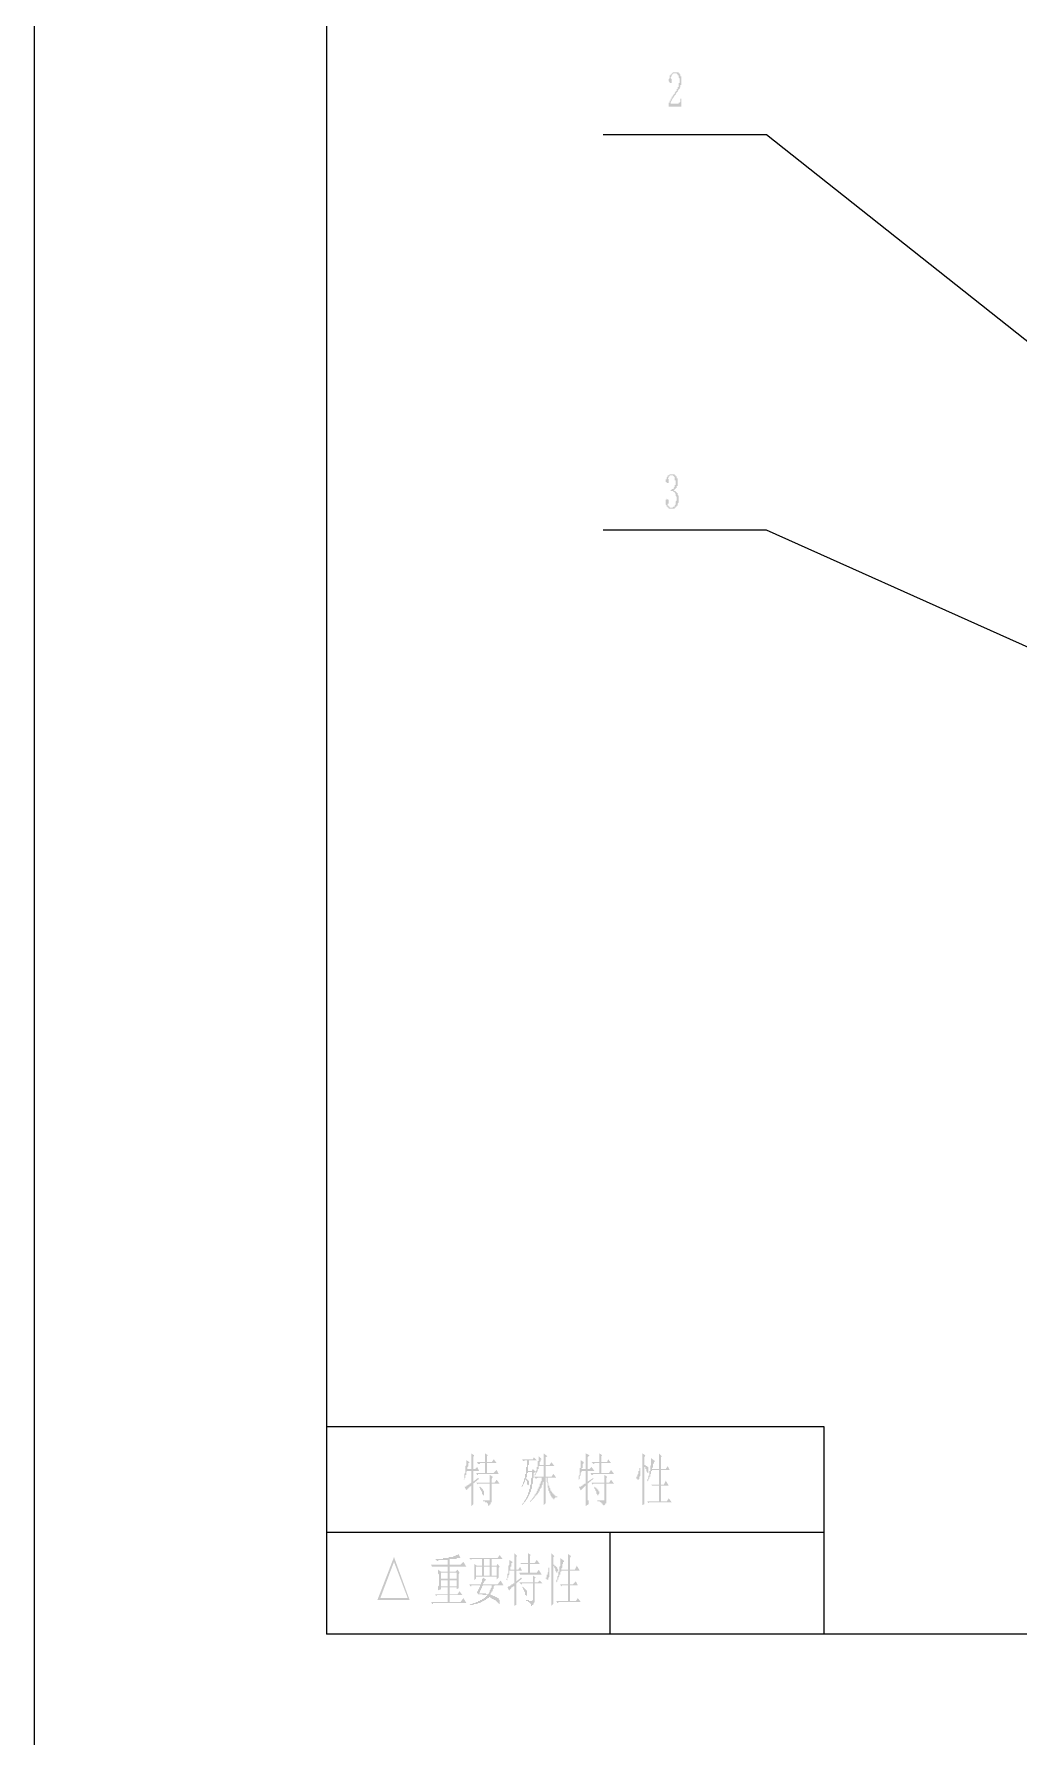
# Model space of a CAD drawing. Header units: millimetres. Extents: x 0 to 275, y 0 to 194.
# Drawn here: x 0 to 63.9, y -0.3 to 110.8 of the extents above; entities that cross this region are included whole.
import ezdxf

# ---------------------------------------------------------------- set-up
doc = ezdxf.new("R2010")
doc.units = ezdxf.units.MM

msp = doc.modelspace()

# ---------------------------------------------------------------- hatches: boundary and pattern name
h = msp.add_hatch(color=0)
h.dxf.hatch_style = 2
h.paths.add_polyline_path([(41.91, 107.801833), (41.91, 107.865333), (41.91, 107.928833), (41.8465, 107.992333), (41.8465, 108.055833), (41.8465, 108.119333), (41.783, 108.119333), (41.783, 108.182833), (41.7195, 108.246333), (41.656, 108.246333), (41.5925, 108.246333), (41.529, 108.246333), (41.4655, 108.182833), (41.402, 108.119333), (41.402, 108.055833), (41.3385, 107.992333), (41.3385, 107.928833), (41.402, 107.865333), (41.402, 107.801833), (41.402, 107.738333), (41.402, 107.674833), (41.402, 107.611333), (41.3385, 107.611333), (41.275, 107.611333), (41.275, 107.674833), (41.2115, 107.738333), (41.2115, 107.801833), (41.2115, 107.865333), (41.275, 107.928833), (41.275, 107.992333), (41.275, 108.055833), (41.275, 108.119333), (41.3385, 108.119333), (41.3385, 108.182833), (41.402, 108.182833), (41.402, 108.246333), (41.4655, 108.246333), (41.4655, 108.309833), (41.529, 108.309833), (41.5925, 108.309833), (41.656, 108.309833), (41.7195, 108.309833), (41.783, 108.309833), (41.8465, 108.309833), (41.8465, 108.246333), (41.91, 108.246333), (41.91, 108.182833), (41.9735, 108.182833), (41.9735, 108.119333), (41.9735, 108.055833), (42.037, 108.055833), (42.037, 107.992333), (42.037, 107.928833), (42.037, 107.865333), (42.037, 107.801833), (42.037, 107.738333), (42.037, 107.674833), (42.037, 107.611333), (42.037, 107.547833), (42.037, 107.484333), (41.9735, 107.484333), (41.9735, 107.420833), (41.9735, 107.357333), (41.91, 107.293833), (41.91, 107.230333), (41.8465, 107.230333), (41.8465, 107.166833), (41.783, 107.103333), (41.783, 107.039833), (41.7195, 107.039833), (41.7195, 106.976333), (41.656, 106.912833), (41.656, 106.849333), (41.5925, 106.849333), (41.5925, 106.785833), (41.529, 106.722333), (41.529, 106.658833), (41.4655, 106.658833), (41.4655, 106.595333), (41.402, 106.531833), (41.402, 106.468333), (41.3385, 106.404833), (41.3385, 106.341333), (41.3385, 106.277833), (41.275, 106.277833), (41.783, 106.277833), (41.8465, 106.277833), (41.8465, 106.341333), (41.91, 106.341333), (41.9735, 106.404833), (41.9735, 106.468333), (41.9735, 106.531833), (41.9735, 106.595333), (42.037, 106.595333), (42.037, 106.658833), (42.037, 106.087333), (41.2115, 106.087333), (41.2115, 106.277833), (41.2115, 106.341333), (41.275, 106.341333), (41.275, 106.404833), (41.275, 106.468333), (41.3385, 106.468333), (41.3385, 106.531833), (41.3385, 106.595333), (41.402, 106.595333), (41.402, 106.658833), (41.402, 106.722333), (41.4655, 106.722333), (41.4655, 106.785833), (41.529, 106.849333), (41.529, 106.912833), (41.5925, 106.912833), (41.5925, 106.976333), (41.656, 107.039833), (41.656, 107.103333), (41.7195, 107.103333), (41.7195, 107.166833), (41.7195, 107.230333), (41.783, 107.230333), (41.783, 107.293833), (41.783, 107.357333), (41.8465, 107.357333), (41.8465, 107.420833), (41.8465, 107.484333), (41.8465, 107.547833), (41.8465, 107.611333), (41.91, 107.611333), (41.91, 107.674833), (41.91, 107.738333)])
h = msp.add_hatch(color=0)
h.dxf.hatch_style = 2
h.paths.add_polyline_path([(41.8465, 80.623833), (41.8465, 80.560333), (41.8465, 80.496833), (41.8465, 80.433333), (41.8465, 80.369833), (41.783, 80.306333), (41.783, 80.242833), (41.783, 80.179333), (41.7195, 80.179333), (41.7195, 80.115833), (41.656, 80.115833), (41.656, 80.052333), (41.5925, 80.052333), (41.5925, 79.988833), (41.529, 79.988833), (41.4655, 79.988833), (41.402, 79.988833), (41.3385, 79.988833), (41.275, 79.988833), (41.2115, 79.988833), (41.2115, 80.052333), (41.148, 80.052333), (41.148, 80.115833), (41.0845, 80.115833), (41.0845, 80.179333), (41.021, 80.242833), (41.021, 80.306333), (41.021, 80.369833), (41.021, 80.433333), (41.021, 80.496833), (41.021, 80.560333), (41.0845, 80.560333), (41.0845, 80.623833), (41.148, 80.560333), (41.2115, 80.560333), (41.2115, 80.496833), (41.2115, 80.433333), (41.2115, 80.369833), (41.2115, 80.306333), (41.148, 80.306333), (41.148, 80.242833), (41.148, 80.179333), (41.2115, 80.179333), (41.2115, 80.115833), (41.275, 80.115833), (41.275, 80.052333), (41.3385, 80.052333), (41.402, 80.052333), (41.4655, 80.052333), (41.529, 80.115833), (41.5925, 80.115833), (41.5925, 80.179333), (41.656, 80.242833), (41.656, 80.306333), (41.656, 80.369833), (41.656, 80.433333), (41.7195, 80.496833), (41.7195, 80.560333), (41.7195, 80.623833), (41.7195, 80.687333), (41.7195, 80.750833), (41.656, 80.814333), (41.656, 80.877833), (41.656, 80.941333), (41.5925, 81.004833), (41.5925, 81.068333), (41.529, 81.068333), (41.4655, 81.131833), (41.402, 81.131833), (41.3385, 81.131833), (41.3385, 81.195333), (41.402, 81.195333), (41.402, 81.258833), (41.4655, 81.258833), (41.529, 81.258833), (41.529, 81.322333), (41.5925, 81.385833), (41.5925, 81.449333), (41.5925, 81.512833), (41.656, 81.512833), (41.656, 81.576333), (41.656, 81.639833), (41.656, 81.703333), (41.656, 81.766833), (41.656, 81.830333), (41.5925, 81.830333), (41.5925, 81.893833), (41.5925, 81.957333), (41.5925, 82.020833), (41.529, 82.084333), (41.4655, 82.147833), (41.402, 82.147833), (41.3385, 82.147833), (41.275, 82.147833), (41.275, 82.084333), (41.2115, 82.084333), (41.2115, 82.020833), (41.148, 81.957333), (41.2115, 81.893833), (41.2115, 81.830333), (41.2115, 81.766833), (41.2115, 81.703333), (41.2115, 81.639833), (41.148, 81.639833), (41.0845, 81.639833), (41.0845, 81.703333), (41.021, 81.703333), (41.021, 81.766833), (41.021, 81.830333), (41.021, 81.893833), (41.0845, 81.893833), (41.0845, 81.957333), (41.0845, 82.020833), (41.148, 82.084333), (41.148, 82.147833), (41.2115, 82.147833), (41.275, 82.211333), (41.3385, 82.211333), (41.402, 82.211333), (41.4655, 82.211333), (41.529, 82.211333), (41.5925, 82.211333), (41.5925, 82.147833), (41.656, 82.147833), (41.656, 82.084333), (41.7195, 82.084333), (41.7195, 82.020833), (41.7195, 81.957333), (41.783, 81.957333), (41.783, 81.893833), (41.783, 81.830333), (41.783, 81.766833), (41.783, 81.703333), (41.783, 81.639833), (41.783, 81.576333), (41.783, 81.512833), (41.783, 81.449333), (41.7195, 81.449333), (41.7195, 81.385833), (41.7195, 81.322333), (41.656, 81.322333), (41.656, 81.258833), (41.5925, 81.258833), (41.5925, 81.195333), (41.529, 81.195333), (41.5925, 81.131833), (41.656, 81.131833), (41.656, 81.068333), (41.7195, 81.068333), (41.7195, 81.004833), (41.783, 81.004833), (41.783, 80.941333), (41.783, 80.877833), (41.8465, 80.814333), (41.8465, 80.750833), (41.8465, 80.687333)])
h = msp.add_hatch(color=0)
h.paths.add_polyline_path([(28.7655, 18.076333), (28.829, 17.949333), (28.8925, 17.949333), (28.956, 17.949333), (28.956, 18.012833), (29.0195, 18.012833), (29.2735, 18.012833), (29.2735, 17.377833), (28.702, 17.377833), (28.7655, 17.250833), (28.829, 17.250833), (28.829, 17.314333), (28.8925, 17.314333), (28.956, 17.314333), (30.1625, 17.314333), (30.0355, 17.568333), (29.845, 17.377833), (29.4005, 17.377833), (29.4005, 18.012833), (30.0355, 18.012833), (29.845, 18.266833), (29.718, 18.076333), (29.4005, 18.076333), (29.4005, 18.457333), (29.464, 18.520833), (29.2735, 18.647833), (29.2735, 18.584333), (29.2735, 18.520833), (29.2735, 18.457333), (29.2735, 18.393833), (29.2735, 18.330333), (29.2735, 18.266833), (29.2735, 18.203333), (29.2735, 18.139833), (29.2735, 18.076333)])
h.paths.add_polyline_path([(29.1465, 15.599833), (29.1465, 15.536333), (29.21, 15.536333), (29.2735, 15.536333), (29.2735, 15.472833), (29.337, 15.472833), (29.4005, 15.472833), (29.4005, 15.409333), (29.464, 15.409333), (29.464, 15.345833), (29.464, 15.282333), (29.464, 15.218833), (29.5275, 15.282333), (29.591, 15.282333), (29.591, 15.345833), (29.6545, 15.345833), (29.6545, 15.409333), (29.6545, 15.472833), (29.718, 15.472833), (29.718, 15.536333), (29.718, 15.599833), (29.718, 15.663333), (29.718, 16.679333), (30.226, 16.679333), (30.0355, 16.933333), (29.9085, 16.742833), (29.718, 16.742833), (29.718, 16.996833), (29.7815, 17.123833), (29.591, 17.250833), (29.591, 17.187333), (29.591, 17.123833), (29.591, 17.060333), (29.591, 16.996833), (29.591, 16.933333), (29.591, 16.869833), (29.591, 16.806333), (29.591, 16.742833), (28.702, 16.742833), (28.829, 16.615833), (28.829, 16.679333), (28.8925, 16.679333), (28.956, 16.679333), (29.591, 16.679333), (29.591, 15.726833), (29.591, 15.663333), (29.591, 15.599833), (29.5275, 15.599833), (29.464, 15.599833), (29.4005, 15.599833), (29.337, 15.599833), (29.2735, 15.599833), (29.21, 15.599833)])
h.paths.add_polyline_path([(28.956, 16.488833), (28.8925, 16.425333), (28.956, 16.425333), (28.956, 16.361833), (28.956, 16.298333), (29.0195, 16.298333), (29.0195, 16.234833), (29.0195, 16.171333), (29.083, 16.171333), (29.083, 16.107833), (29.083, 16.044333), (29.083, 15.980833), (29.1465, 15.980833), (29.1465, 15.917333), (29.21, 15.917333), (29.21, 15.980833), (29.21, 16.044333), (29.21, 16.107833), (29.21, 16.171333), (29.21, 16.234833), (29.1465, 16.234833), (29.1465, 16.298333), (29.083, 16.361833), (29.0195, 16.425333)])
h.paths.add_polyline_path([(28.3845, 15.218833), (28.5115, 15.345833), (28.5115, 15.409333), (28.5115, 15.472833), (28.5115, 15.536333), (28.5115, 15.599833), (28.5115, 15.663333), (28.5115, 15.726833), (28.5115, 15.790333), (28.5115, 15.853833), (28.5115, 15.917333), (28.5115, 15.980833), (28.5115, 16.044333), (28.5115, 16.107833), (28.5115, 16.171333), (28.5115, 16.234833), (28.5115, 16.298333), (28.5115, 16.361833), (28.5115, 16.425333), (28.5115, 16.488833), (28.5115, 16.552333), (28.5115, 16.615833), (28.5115, 16.679333), (28.8925, 16.996833), (28.829, 17.060333), (28.5115, 16.806333), (28.5115, 17.504833), (28.8925, 17.504833), (28.7655, 17.758833), (28.6385, 17.631833), (28.5115, 17.631833), (28.5115, 18.393833), (28.575, 18.520833), (28.3845, 18.647833), (28.3845, 18.584333), (28.3845, 18.520833), (28.3845, 18.457333), (28.3845, 18.393833), (28.3845, 18.330333), (28.3845, 18.266833), (28.3845, 18.203333), (28.3845, 18.139833), (28.3845, 18.076333), (28.3845, 18.012833), (28.3845, 17.949333), (28.3845, 17.885833), (28.3845, 17.822333), (28.3845, 17.758833), (28.3845, 17.695333), (28.3845, 17.631833), (28.1305, 17.631833), (28.1305, 17.695333), (28.1305, 17.758833), (28.194, 17.822333), (28.194, 17.885833), (28.194, 17.949333), (28.194, 18.012833), (28.2575, 18.012833), (28.2575, 18.076333), (28.067, 18.203333), (28.067, 18.139833), (28.067, 18.076333), (28.067, 18.012833), (28.067, 17.949333), (28.067, 17.885833), (28.0035, 17.822333), (28.0035, 17.758833), (28.0035, 17.695333), (28.0035, 17.631833), (28.0035, 17.568333), (28.0035, 17.504833), (28.0035, 17.441333), (28.0035, 17.377833), (27.94, 17.314333), (27.94, 17.250833), (27.94, 17.187333), (27.94, 17.123833), (27.94, 17.060333), (27.94, 16.996833), (27.8765, 16.933333), (27.94, 16.933333), (27.94, 16.996833), (28.0035, 17.060333), (28.0035, 17.123833), (28.0035, 17.187333), (28.0035, 17.250833), (28.067, 17.250833), (28.067, 17.314333), (28.067, 17.377833), (28.067, 17.441333), (28.1305, 17.504833), (28.3845, 17.504833), (28.3845, 16.742833), (28.321, 16.679333), (28.2575, 16.679333), (28.2575, 16.615833), (28.194, 16.615833), (28.1305, 16.552333), (28.067, 16.552333), (28.067, 16.488833), (28.0035, 16.488833), (27.94, 16.488833), (28.067, 16.234833), (28.067, 16.298333), (28.1305, 16.298333), (28.1305, 16.361833), (28.194, 16.361833), (28.194, 16.425333), (28.2575, 16.425333), (28.2575, 16.488833), (28.321, 16.488833), (28.3845, 16.552333), (28.3845, 16.488833), (28.3845, 16.425333), (28.3845, 16.361833), (28.3845, 16.298333), (28.3845, 16.234833), (28.3845, 16.171333), (28.3845, 16.107833), (28.3845, 16.044333), (28.3845, 15.980833), (28.3845, 15.917333), (28.3845, 15.853833), (28.3845, 15.790333), (28.3845, 15.726833), (28.3845, 15.663333), (28.3845, 15.599833), (28.3845, 15.536333), (28.3845, 15.472833), (28.3845, 15.409333), (28.3845, 15.345833), (28.3845, 15.282333)])
h = msp.add_hatch(color=0)
h.paths.add_polyline_path([(33.0835, 17.885833), (32.8295, 17.885833), (32.8295, 17.949333), (32.8295, 18.012833), (32.8295, 18.076333), (32.893, 18.139833), (32.893, 18.203333), (32.893, 18.266833), (32.9565, 18.266833), (32.766, 18.457333), (32.766, 18.393833), (32.766, 18.330333), (32.766, 18.266833), (32.766, 18.203333), (32.766, 18.139833), (32.7025, 18.139833), (32.7025, 18.076333), (32.7025, 18.012833), (32.7025, 17.949333), (32.7025, 17.885833), (32.7025, 17.822333), (32.7025, 17.758833), (32.639, 17.758833), (32.639, 17.695333), (32.639, 17.631833), (32.639, 17.568333), (32.5755, 17.504833), (32.5755, 17.441333), (32.5755, 17.377833), (32.512, 17.314333), (32.512, 17.250833), (32.512, 17.187333), (32.5755, 17.250833), (32.5755, 17.314333), (32.639, 17.377833), (32.639, 17.441333), (32.7025, 17.504833), (32.7025, 17.568333), (32.7025, 17.631833), (32.766, 17.631833), (32.766, 17.695333), (32.766, 17.758833), (32.766, 17.822333), (33.0835, 17.822333), (33.0835, 17.123833), (32.4485, 17.123833), (32.5755, 16.996833), (32.7025, 17.060333), (32.9565, 17.060333), (32.9565, 16.996833), (32.9565, 16.933333), (32.9565, 16.869833), (32.893, 16.806333), (32.893, 16.742833), (32.893, 16.679333), (32.8295, 16.679333), (32.8295, 16.615833), (32.8295, 16.552333), (32.8295, 16.488833), (32.766, 16.488833), (32.766, 16.425333), (32.766, 16.361833), (32.7025, 16.361833), (32.7025, 16.298333), (32.7025, 16.234833), (32.639, 16.171333), (32.639, 16.107833), (32.5755, 16.044333), (32.5755, 15.980833), (32.512, 15.980833), (32.512, 15.917333), (32.4485, 15.853833), (32.4485, 15.790333), (32.385, 15.790333), (32.385, 15.726833), (32.3215, 15.726833), (32.3215, 15.663333), (32.258, 15.599833), (32.1945, 15.536333), (32.1945, 15.472833), (32.258, 15.536333), (32.3215, 15.599833), (32.385, 15.663333), (32.4485, 15.726833), (32.512, 15.790333), (32.512, 15.853833), (32.5755, 15.853833), (32.5755, 15.917333), (32.639, 15.917333), (32.639, 15.980833), (32.7025, 15.980833), (32.7025, 16.044333), (32.766, 16.107833), (32.766, 16.171333), (32.8295, 16.171333), (32.8295, 16.234833), (32.8295, 16.298333), (32.893, 16.361833), (32.893, 16.425333), (32.9565, 16.425333), (32.9565, 16.488833), (32.9565, 16.552333), (33.02, 16.615833), (33.02, 16.679333), (33.02, 16.742833), (33.0835, 16.806333), (33.0835, 16.869833), (33.0835, 16.806333), (33.0835, 16.742833), (33.0835, 16.679333), (33.0835, 16.615833), (33.0835, 16.552333), (33.0835, 16.488833), (33.0835, 16.425333), (33.0835, 16.361833), (33.0835, 16.298333), (33.0835, 16.234833), (33.0835, 16.171333), (33.0835, 16.107833), (33.0835, 16.044333), (33.0835, 15.980833), (33.0835, 15.917333), (33.0835, 15.853833), (33.0835, 15.790333), (33.0835, 15.726833), (33.0835, 15.663333), (33.0835, 15.599833), (33.0835, 15.536333), (33.0835, 15.472833), (33.0835, 15.409333), (33.0835, 15.345833), (33.0835, 15.282333), (33.2105, 15.409333), (33.2105, 15.472833), (33.2105, 15.536333), (33.2105, 15.599833), (33.2105, 15.663333), (33.2105, 15.726833), (33.2105, 15.790333), (33.2105, 15.853833), (33.2105, 15.917333), (33.2105, 15.980833), (33.2105, 16.044333), (33.2105, 16.107833), (33.2105, 16.171333), (33.2105, 16.234833), (33.2105, 16.298333), (33.2105, 16.361833), (33.2105, 16.425333), (33.2105, 16.488833), (33.2105, 16.552333), (33.2105, 16.615833), (33.2105, 16.679333), (33.2105, 16.742833), (33.2105, 16.806333), (33.2105, 16.869833), (33.2105, 16.933333), (33.2105, 16.996833), (33.2105, 17.060333), (33.274, 17.060333), (33.274, 16.996833), (33.274, 16.933333), (33.274, 16.869833), (33.274, 16.806333), (33.3375, 16.742833), (33.3375, 16.679333), (33.3375, 16.615833), (33.3375, 16.552333), (33.3375, 16.488833), (33.3375, 16.425333), (33.401, 16.425333), (33.401, 16.361833), (33.401, 16.298333), (33.401, 16.234833), (33.4645, 16.171333), (33.4645, 16.107833), (33.4645, 16.044333), (33.528, 16.044333), (33.528, 15.980833), (33.528, 15.917333), (33.5915, 15.853833), (33.5915, 15.790333), (33.655, 15.790333), (33.655, 15.726833), (33.7185, 15.726833), (33.7185, 15.663333), (33.782, 15.663333), (33.782, 15.726833), (33.8455, 15.790333), (33.909, 15.790333), (33.9725, 15.790333), (33.9725, 15.853833), (33.909, 15.853833), (33.8455, 15.853833), (33.8455, 15.917333), (33.782, 15.917333), (33.782, 15.980833), (33.7185, 15.980833), (33.7185, 16.044333), (33.655, 16.044333), (33.655, 16.107833), (33.5915, 16.171333), (33.5915, 16.234833), (33.528, 16.234833), (33.528, 16.298333), (33.528, 16.361833), (33.4645, 16.425333), (33.4645, 16.488833), (33.4645, 16.552333), (33.401, 16.552333), (33.401, 16.615833), (33.401, 16.679333), (33.401, 16.742833), (33.3375, 16.806333), (33.3375, 16.869833), (33.3375, 16.933333), (33.3375, 16.996833), (33.3375, 17.060333), (33.909, 17.060333), (33.7185, 17.314333), (33.5915, 17.123833), (33.2105, 17.123833), (33.2105, 17.822333), (33.782, 17.822333), (33.5915, 18.076333), (33.4645, 17.885833), (33.2105, 17.885833), (33.2105, 18.393833), (33.3375, 18.457333), (33.0835, 18.647833), (33.0835, 18.584333), (33.0835, 18.520833), (33.0835, 18.457333), (33.0835, 18.393833), (33.0835, 18.330333), (33.0835, 18.266833), (33.0835, 18.203333), (33.0835, 18.139833), (33.0835, 18.076333), (33.0835, 18.012833), (33.0835, 17.949333)])
h.paths.add_polyline_path([(32.131, 18.203333), (32.639, 18.203333), (32.4485, 18.393833), (32.385, 18.266833), (31.6865, 18.266833), (31.75, 18.139833), (31.9405, 18.203333), (32.004, 18.203333), (32.004, 18.139833), (32.004, 18.076333), (32.004, 18.012833), (32.004, 17.949333), (32.004, 17.885833), (32.004, 17.822333), (32.004, 17.758833), (31.9405, 17.758833), (31.9405, 17.695333), (31.9405, 17.631833), (31.9405, 17.568333), (31.9405, 17.504833), (31.9405, 17.441333), (31.9405, 17.377833), (31.9405, 17.314333), (31.877, 17.314333), (31.877, 17.250833), (31.877, 17.187333), (31.877, 17.123833), (31.877, 17.060333), (31.8135, 16.996833), (31.8135, 16.933333), (31.8135, 16.869833), (31.8135, 16.806333), (31.75, 16.806333), (31.75, 16.742833), (31.75, 16.679333), (31.75, 16.615833), (31.6865, 16.615833), (31.6865, 16.552333), (31.623, 16.488833), (31.6865, 16.488833), (31.75, 16.552333), (31.75, 16.615833), (31.8135, 16.679333), (31.8135, 16.742833), (31.877, 16.806333), (31.877, 16.869833), (31.877, 16.933333), (31.9405, 16.933333), (31.9405, 16.996833), (31.9405, 16.933333), (31.9405, 16.869833), (32.004, 16.869833), (32.004, 16.806333), (32.004, 16.742833), (32.004, 16.679333), (32.004, 16.615833), (32.0675, 16.615833), (32.0675, 16.552333), (32.131, 16.615833), (32.131, 16.679333), (32.131, 16.742833), (32.131, 16.806333), (32.131, 16.869833), (32.0675, 16.869833), (32.0675, 16.933333), (32.004, 16.933333), (32.004, 16.996833), (31.9405, 16.996833), (31.9405, 17.060333), (32.004, 17.123833), (32.004, 17.187333), (32.004, 17.250833), (32.004, 17.314333), (32.004, 17.377833), (32.0675, 17.377833), (32.0675, 17.441333), (32.3215, 17.441333), (32.3215, 17.377833), (32.3215, 17.314333), (32.3215, 17.250833), (32.3215, 17.187333), (32.3215, 17.123833), (32.3215, 17.060333), (32.258, 16.996833), (32.258, 16.933333), (32.258, 16.869833), (32.258, 16.806333), (32.258, 16.742833), (32.258, 16.679333), (32.258, 16.615833), (32.1945, 16.615833), (32.1945, 16.552333), (32.1945, 16.488833), (32.1945, 16.425333), (32.1945, 16.361833), (32.131, 16.298333), (32.131, 16.234833), (32.131, 16.171333), (32.131, 16.107833), (32.0675, 16.107833), (32.0675, 16.044333), (32.0675, 15.980833), (32.0675, 15.917333), (32.004, 15.917333), (32.004, 15.853833), (32.004, 15.790333), (31.9405, 15.790333), (31.9405, 15.726833), (31.9405, 15.663333), (31.877, 15.663333), (31.877, 15.599833), (31.8135, 15.536333), (31.8135, 15.472833), (31.75, 15.409333), (31.6865, 15.345833), (31.6865, 15.282333), (31.75, 15.345833), (31.8135, 15.409333), (31.8135, 15.472833), (31.877, 15.472833), (31.877, 15.536333), (31.9405, 15.536333), (31.9405, 15.599833), (32.004, 15.663333), (32.004, 15.726833), (32.0675, 15.726833), (32.0675, 15.790333), (32.0675, 15.853833), (32.131, 15.853833), (32.131, 15.917333), (32.131, 15.980833), (32.1945, 15.980833), (32.1945, 16.044333), (32.1945, 16.107833), (32.258, 16.171333), (32.258, 16.234833), (32.258, 16.298333), (32.3215, 16.361833), (32.3215, 16.425333), (32.3215, 16.488833), (32.3215, 16.552333), (32.3215, 16.615833), (32.385, 16.679333), (32.385, 16.742833), (32.385, 16.806333), (32.385, 16.869833), (32.385, 16.933333), (32.385, 16.996833), (32.4485, 17.060333), (32.4485, 17.123833), (32.4485, 17.187333), (32.4485, 17.250833), (32.4485, 17.314333), (32.4485, 17.377833), (32.5755, 17.441333), (32.385, 17.631833), (32.3215, 17.504833), (32.0675, 17.504833), (32.0675, 17.568333), (32.0675, 17.631833), (32.0675, 17.695333), (32.0675, 17.758833), (32.0675, 17.822333), (32.0675, 17.885833), (32.131, 17.885833), (32.131, 17.949333), (32.131, 18.012833), (32.131, 18.076333), (32.131, 18.139833)])
h = msp.add_hatch(color=0)
h.paths.add_polyline_path([(36.195, 18.076333), (36.322, 17.949333), (36.3855, 17.949333), (36.3855, 18.012833), (36.449, 18.012833), (36.5125, 18.012833), (36.703, 18.012833), (36.703, 17.377833), (36.1315, 17.377833), (36.195, 17.250833), (36.2585, 17.250833), (36.322, 17.314333), (36.3855, 17.314333), (37.6555, 17.314333), (37.465, 17.568333), (37.338, 17.377833), (36.83, 17.377833), (36.83, 18.012833), (37.465, 18.012833), (37.2745, 18.266833), (37.211, 18.076333), (36.83, 18.076333), (36.83, 18.457333), (36.8935, 18.520833), (36.703, 18.647833), (36.703, 18.584333), (36.703, 18.520833), (36.703, 18.457333), (36.703, 18.393833), (36.703, 18.330333), (36.703, 18.266833), (36.703, 18.203333), (36.703, 18.139833), (36.703, 18.076333)])
h.paths.add_polyline_path([(36.576, 15.599833), (36.576, 15.536333), (36.6395, 15.536333), (36.703, 15.536333), (36.7665, 15.472833), (36.83, 15.472833), (36.83, 15.409333), (36.8935, 15.409333), (36.8935, 15.345833), (36.957, 15.282333), (36.957, 15.218833), (36.957, 15.282333), (37.0205, 15.282333), (37.084, 15.345833), (37.084, 15.409333), (37.1475, 15.409333), (37.1475, 15.472833), (37.1475, 15.536333), (37.1475, 15.599833), (37.1475, 15.663333), (37.1475, 16.679333), (37.6555, 16.679333), (37.465, 16.933333), (37.338, 16.742833), (37.1475, 16.742833), (37.1475, 16.996833), (37.211, 17.123833), (37.0205, 17.250833), (37.0205, 17.187333), (37.0205, 17.123833), (37.0205, 17.060333), (37.0205, 16.996833), (37.0205, 16.933333), (37.0205, 16.869833), (37.0205, 16.806333), (37.0205, 16.742833), (36.195, 16.742833), (36.2585, 16.615833), (36.322, 16.679333), (36.3855, 16.679333), (36.449, 16.679333), (37.0205, 16.679333), (37.0205, 15.726833), (37.0205, 15.663333), (37.0205, 15.599833), (36.957, 15.599833), (36.8935, 15.599833), (36.83, 15.599833), (36.7665, 15.599833), (36.703, 15.599833), (36.6395, 15.599833)])
h.paths.add_polyline_path([(36.3855, 16.488833), (36.3855, 16.425333), (36.3855, 16.361833), (36.449, 16.298333), (36.449, 16.234833), (36.5125, 16.171333), (36.5125, 16.107833), (36.5125, 16.044333), (36.576, 15.980833), (36.576, 15.917333), (36.6395, 15.917333), (36.6395, 15.980833), (36.703, 16.044333), (36.703, 16.107833), (36.703, 16.171333), (36.6395, 16.171333), (36.6395, 16.234833), (36.6395, 16.298333), (36.576, 16.298333), (36.576, 16.361833), (36.5125, 16.361833), (36.5125, 16.425333), (36.449, 16.425333)])
h.paths.add_polyline_path([(35.814, 15.218833), (36.0045, 15.345833), (36.0045, 15.409333), (36.0045, 15.472833), (36.0045, 15.536333), (36.0045, 15.599833), (35.941, 15.599833), (35.941, 15.663333), (35.941, 15.726833), (35.941, 15.790333), (35.941, 15.853833), (35.941, 15.917333), (35.941, 15.980833), (35.941, 16.044333), (35.941, 16.107833), (35.941, 16.171333), (35.941, 16.234833), (35.941, 16.298333), (35.941, 16.361833), (35.941, 16.425333), (35.941, 16.488833), (35.941, 16.552333), (35.941, 16.615833), (35.941, 16.679333), (36.322, 16.996833), (36.322, 17.060333), (35.941, 16.806333), (35.941, 17.504833), (36.3855, 17.504833), (36.195, 17.758833), (36.068, 17.631833), (35.941, 17.631833), (35.941, 18.393833), (36.068, 18.520833), (35.814, 18.647833), (35.814, 18.584333), (35.814, 18.520833), (35.814, 18.457333), (35.814, 18.393833), (35.814, 18.330333), (35.814, 18.266833), (35.814, 18.203333), (35.814, 18.139833), (35.814, 18.076333), (35.814, 18.012833), (35.814, 17.949333), (35.814, 17.885833), (35.814, 17.822333), (35.814, 17.758833), (35.814, 17.695333), (35.814, 17.631833), (35.56, 17.631833), (35.56, 17.695333), (35.6235, 17.695333), (35.6235, 17.758833), (35.6235, 17.822333), (35.6235, 17.885833), (35.6235, 17.949333), (35.687, 18.012833), (35.687, 18.076333), (35.4965, 18.203333), (35.4965, 18.139833), (35.4965, 18.076333), (35.4965, 18.012833), (35.4965, 17.949333), (35.4965, 17.885833), (35.4965, 17.822333), (35.4965, 17.758833), (35.4965, 17.695333), (35.433, 17.695333), (35.433, 17.631833), (35.433, 17.568333), (35.433, 17.504833), (35.433, 17.441333), (35.433, 17.377833), (35.433, 17.314333), (35.433, 17.250833), (35.3695, 17.187333), (35.3695, 17.123833), (35.3695, 17.060333), (35.3695, 16.996833), (35.3695, 16.933333), (35.433, 16.996833), (35.433, 17.060333), (35.433, 17.123833), (35.433, 17.187333), (35.4965, 17.187333), (35.4965, 17.250833), (35.4965, 17.314333), (35.4965, 17.377833), (35.56, 17.441333), (35.56, 17.504833), (35.814, 17.504833), (35.814, 16.742833), (35.814, 16.679333), (35.7505, 16.679333), (35.687, 16.615833), (35.6235, 16.615833), (35.6235, 16.552333), (35.56, 16.552333), (35.4965, 16.488833), (35.433, 16.488833), (35.3695, 16.488833), (35.4965, 16.234833), (35.56, 16.298333), (35.6235, 16.361833), (35.687, 16.425333), (35.7505, 16.488833), (35.814, 16.552333), (35.814, 16.488833), (35.814, 16.425333), (35.814, 16.361833), (35.814, 16.298333), (35.814, 16.234833), (35.814, 16.171333), (35.814, 16.107833), (35.814, 16.044333), (35.814, 15.980833), (35.814, 15.917333), (35.814, 15.853833), (35.814, 15.790333), (35.814, 15.726833), (35.814, 15.663333), (35.814, 15.599833), (35.814, 15.536333), (35.814, 15.472833), (35.814, 15.409333), (35.814, 15.345833), (35.814, 15.282333)])
h = msp.add_hatch(color=0)
h.paths.add_polyline_path([(40.5765, 17.631833), (40.132, 17.631833), (40.132, 17.695333), (40.1955, 17.758833), (40.1955, 17.822333), (40.1955, 17.885833), (40.1955, 17.949333), (40.259, 18.012833), (40.259, 18.076333), (40.3225, 18.139833), (40.0685, 18.330333), (40.0685, 18.266833), (40.0685, 18.203333), (40.0685, 18.139833), (40.0685, 18.076333), (40.0685, 18.012833), (40.0685, 17.949333), (40.0685, 17.885833), (40.005, 17.822333), (40.005, 17.758833), (40.005, 17.695333), (40.005, 17.631833), (40.005, 17.568333), (40.005, 17.504833), (39.9415, 17.504833), (39.9415, 17.441333), (39.9415, 17.377833), (39.9415, 17.314333), (39.9415, 17.250833), (39.9415, 17.187333), (39.878, 17.187333), (39.878, 17.123833), (39.878, 17.060333), (39.878, 16.996833), (39.8145, 16.933333), (39.8145, 16.869833), (39.8145, 16.806333), (39.878, 16.869833), (39.878, 16.933333), (39.9415, 16.996833), (39.9415, 17.060333), (39.9415, 17.123833), (40.005, 17.123833), (40.005, 17.187333), (40.005, 17.250833), (40.005, 17.314333), (40.0685, 17.314333), (40.0685, 17.377833), (40.0685, 17.441333), (40.0685, 17.504833), (40.132, 17.504833), (40.132, 17.568333), (40.5765, 17.568333), (40.5765, 16.615833), (40.0685, 16.615833), (40.132, 16.552333), (40.1955, 16.552333), (40.259, 16.552333), (40.3225, 16.552333), (40.5765, 16.552333), (40.5765, 15.536333), (39.8145, 15.536333), (39.878, 15.409333), (39.9415, 15.472833), (40.005, 15.472833), (40.0685, 15.472833), (41.402, 15.472833), (41.2115, 15.726833), (41.0845, 15.536333), (40.7035, 15.536333), (40.7035, 16.552333), (41.2115, 16.552333), (41.021, 16.869833), (40.894, 16.615833), (40.7035, 16.615833), (40.7035, 17.568333), (41.275, 17.568333), (41.148, 17.822333), (41.021, 17.631833), (40.7035, 17.631833), (40.7035, 18.393833), (40.767, 18.457333), (40.5765, 18.647833), (40.5765, 18.584333), (40.5765, 18.520833), (40.5765, 18.457333), (40.5765, 18.393833), (40.5765, 18.330333), (40.5765, 18.266833), (40.5765, 18.203333), (40.5765, 18.139833), (40.5765, 18.076333), (40.5765, 18.012833), (40.5765, 17.949333), (40.5765, 17.885833), (40.5765, 17.822333), (40.5765, 17.758833), (40.5765, 17.695333)])
h.paths.add_polyline_path([(39.37, 17.695333), (39.3065, 17.695333), (39.3065, 17.631833), (39.3065, 17.568333), (39.3065, 17.504833), (39.243, 17.504833), (39.243, 17.441333), (39.243, 17.377833), (39.243, 17.314333), (39.1795, 17.250833), (39.1795, 17.187333), (39.1795, 17.123833), (39.116, 17.123833), (39.116, 17.060333), (39.116, 16.996833), (39.1795, 16.996833), (39.1795, 16.933333), (39.243, 16.933333), (39.3065, 16.996833), (39.3065, 17.060333), (39.3065, 17.123833), (39.37, 17.187333), (39.37, 17.250833), (39.37, 17.314333), (39.37, 17.377833), (39.37, 17.441333), (39.37, 17.504833), (39.37, 17.568333), (39.37, 17.631833)])
h.paths.add_polyline_path([(39.624, 17.885833), (39.624, 18.393833), (39.6875, 18.520833), (39.497, 18.647833), (39.497, 18.584333), (39.497, 18.520833), (39.497, 18.457333), (39.497, 18.393833), (39.497, 18.330333), (39.497, 18.266833), (39.497, 18.203333), (39.497, 18.139833), (39.497, 18.076333), (39.497, 16.044333), (39.497, 15.980833), (39.497, 15.917333), (39.497, 15.853833), (39.497, 15.790333), (39.497, 15.726833), (39.497, 15.663333), (39.497, 15.599833), (39.497, 15.536333), (39.497, 15.472833), (39.497, 15.409333), (39.497, 15.345833), (39.497, 15.282333), (39.624, 15.345833), (39.624, 15.409333), (39.624, 15.472833), (39.624, 15.536333), (39.624, 15.599833), (39.624, 15.663333), (39.624, 15.726833), (39.624, 15.790333), (39.624, 15.853833), (39.624, 15.917333), (39.624, 17.822333), (39.624, 17.758833), (39.6875, 17.758833), (39.6875, 17.695333), (39.6875, 17.631833), (39.751, 17.631833), (39.751, 17.568333), (39.751, 17.504833), (39.8145, 17.441333), (39.8145, 17.377833), (39.878, 17.377833), (39.878, 17.441333), (39.878, 17.504833), (39.878, 17.568333), (39.878, 17.631833), (39.878, 17.695333), (39.878, 17.758833), (39.8145, 17.758833), (39.8145, 17.822333), (39.751, 17.822333), (39.6875, 17.885833)])
h = msp.add_hatch(color=0)
h.paths.add_polyline_path([(23.368, 11.916833), (24.384, 9.122833), (22.2885, 9.122833)])
h.paths.add_polyline_path([(22.479, 9.249833), (24.257, 9.249833), (23.368, 11.599333)])
h = msp.add_hatch(color=0)
h.paths.add_polyline_path([(26.9875, 10.392833), (27.432, 10.392833), (27.432, 10.011833), (26.9875, 10.011833)])
h.paths.add_polyline_path([(26.2255, 9.757833), (26.416, 9.821333), (26.416, 9.948333), (26.8605, 9.948333), (26.8605, 9.503833), (26.035, 9.503833), (26.0985, 9.376833), (26.162, 9.440333), (26.2255, 9.440333), (26.289, 9.440333), (26.8605, 9.440333), (26.8605, 8.995833), (25.781, 8.995833), (25.8445, 8.868833), (25.908, 8.868833), (25.908, 8.932333), (25.9715, 8.932333), (26.035, 8.932333), (28.067, 8.932333), (27.8765, 9.249833), (27.686, 8.995833), (26.9875, 8.995833), (26.9875, 9.440333), (27.813, 9.440333), (27.6225, 9.694333), (27.4955, 9.503833), (26.9875, 9.503833), (26.9875, 9.948333), (27.432, 9.948333), (27.432, 9.821333), (27.559, 9.884833), (27.559, 9.948333), (27.559, 10.011833), (27.559, 10.075333), (27.559, 10.138833), (27.559, 10.202333), (27.559, 10.265833), (27.559, 10.329333), (27.559, 10.392833), (27.559, 10.456333), (27.559, 10.519833), (27.559, 10.583333), (27.559, 10.646833), (27.559, 10.710333), (27.559, 10.773833), (27.6225, 10.900833), (27.4955, 11.091333), (27.3685, 10.964333), (26.9875, 10.964333), (26.9875, 11.281833), (28.067, 11.281833), (27.8765, 11.599333), (27.686, 11.408833), (26.9875, 11.408833), (26.9875, 11.726333), (26.9875, 11.789833), (27.051, 11.789833), (27.1145, 11.789833), (27.178, 11.789833), (27.2415, 11.789833), (27.305, 11.789833), (27.3685, 11.789833), (27.432, 11.789833), (27.432, 11.853333), (27.4955, 11.853333), (27.559, 11.853333), (27.6225, 11.853333), (27.686, 11.853333), (27.559, 12.107333), (27.4955, 12.043833), (27.432, 12.043833), (27.3685, 12.043833), (27.3685, 11.980333), (27.305, 11.980333), (27.2415, 11.980333), (27.178, 11.916833), (27.1145, 11.916833), (27.051, 11.916833), (26.9875, 11.916833), (26.924, 11.916833), (26.924, 11.853333), (26.8605, 11.853333), (26.797, 11.853333), (26.7335, 11.853333), (26.67, 11.853333), (26.6065, 11.853333), (26.543, 11.853333), (26.543, 11.789833), (26.4795, 11.789833), (26.416, 11.789833), (26.3525, 11.789833), (26.289, 11.789833), (26.2255, 11.789833), (26.162, 11.789833), (26.0985, 11.789833), (26.035, 11.726333), (26.0985, 11.726333), (26.162, 11.662833), (26.2255, 11.662833), (26.289, 11.726333), (26.3525, 11.726333), (26.416, 11.726333), (26.4795, 11.726333), (26.543, 11.726333), (26.6065, 11.726333), (26.67, 11.726333), (26.7335, 11.726333), (26.797, 11.726333), (26.8605, 11.726333), (26.8605, 11.408833), (25.781, 11.408833), (25.8445, 11.281833), (25.908, 11.281833), (25.9715, 11.281833), (26.035, 11.281833), (26.8605, 11.281833), (26.8605, 10.964333), (26.416, 10.964333), (26.2255, 11.091333), (26.2255, 11.027833), (26.2255, 10.964333), (26.2255, 10.900833), (26.2255, 10.837333), (26.289, 10.773833), (26.289, 10.710333), (26.289, 10.646833), (26.289, 10.583333), (26.289, 10.519833), (26.289, 10.456333), (26.289, 10.392833), (26.289, 10.329333), (26.289, 10.265833), (26.289, 10.202333), (26.289, 10.138833), (26.289, 10.075333), (26.2255, 10.011833), (26.2255, 9.948333), (26.2255, 9.884833), (26.2255, 9.821333)])
h.paths.add_polyline_path([(26.416, 10.900833), (26.8605, 10.900833), (26.8605, 10.519833), (26.416, 10.519833)])
h.paths.add_polyline_path([(26.416, 10.392833), (26.8605, 10.392833), (26.8605, 10.011833), (26.416, 10.011833)])
h.paths.add_polyline_path([(26.9875, 10.900833), (27.432, 10.900833), (27.432, 10.519833), (26.9875, 10.519833)])
h = msp.add_hatch(color=0)
h.paths.add_polyline_path([(29.21, 11.789833), (29.591, 11.789833), (29.591, 11.345333), (29.21, 11.345333)])
h.paths.add_polyline_path([(28.702, 11.281833), (29.083, 11.281833), (29.083, 10.710333), (28.702, 10.710333)])
h.paths.add_polyline_path([(29.21, 11.281833), (29.591, 11.281833), (29.591, 10.710333), (29.21, 10.710333)])
h.paths.add_polyline_path([(29.718, 11.281833), (30.0355, 11.281833), (30.0355, 10.710333), (29.718, 10.710333)])
h.paths.add_polyline_path([(28.2575, 11.853333), (28.3845, 11.726333), (28.3845, 11.789833), (28.448, 11.789833), (28.5115, 11.789833), (28.575, 11.789833), (29.083, 11.789833), (29.083, 11.345333), (28.7655, 11.345333), (28.575, 11.472333), (28.575, 11.408833), (28.575, 11.345333), (28.575, 11.281833), (28.575, 11.218333), (28.575, 11.154833), (28.575, 11.091333), (28.575, 11.027833), (28.575, 10.964333), (28.575, 10.900833), (28.575, 10.837333), (28.575, 10.773833), (28.575, 10.710333), (28.575, 10.646833), (28.575, 10.583333), (28.575, 10.519833), (28.575, 10.456333), (28.575, 10.392833), (28.702, 10.519833), (28.702, 10.646833), (30.0355, 10.646833), (30.0355, 10.456333), (30.1625, 10.583333), (30.1625, 10.646833), (30.1625, 10.710333), (30.1625, 10.773833), (30.1625, 10.837333), (30.1625, 10.900833), (30.1625, 10.964333), (30.1625, 11.027833), (30.1625, 11.091333), (30.1625, 11.154833), (30.1625, 11.218333), (30.226, 11.281833), (30.099, 11.472333), (30.0355, 11.345333), (29.718, 11.345333), (29.718, 11.789833), (30.4165, 11.789833), (30.226, 12.043833), (30.099, 11.853333)])
h.paths.add_polyline_path([(29.1465, 10.075333), (29.718, 10.075333), (29.718, 10.011833), (29.718, 9.948333), (29.6545, 9.884833), (29.6545, 9.821333), (29.591, 9.757833), (29.591, 9.694333), (29.591, 9.630833), (29.5275, 9.630833), (29.5275, 9.567333), (29.464, 9.503833), (29.4005, 9.503833), (29.337, 9.503833), (29.337, 9.567333), (29.2735, 9.567333), (29.21, 9.567333), (29.1465, 9.567333), (29.083, 9.567333), (29.0195, 9.567333), (28.956, 9.567333), (28.8925, 9.567333), (28.956, 9.630833), (28.956, 9.694333), (28.956, 9.757833), (29.0195, 9.757833), (29.0195, 9.821333), (29.0195, 9.884833), (29.083, 9.884833), (29.083, 9.948333), (29.083, 10.011833)])
h.paths.add_polyline_path([(29.1465, 10.583333), (29.1465, 10.519833), (29.083, 10.519833), (29.083, 10.456333), (29.083, 10.392833), (29.083, 10.329333), (29.083, 10.265833), (29.0195, 10.265833), (29.0195, 10.202333), (29.0195, 10.138833), (28.2575, 10.138833), (28.321, 10.011833), (28.3845, 10.011833), (28.3845, 10.075333), (28.448, 10.075333), (28.5115, 10.075333), (28.956, 10.075333), (28.956, 10.011833), (28.956, 9.948333), (28.8925, 9.948333), (28.8925, 9.884833), (28.8925, 9.821333), (28.829, 9.821333), (28.829, 9.757833), (28.829, 9.694333), (28.7655, 9.694333), (28.7655, 9.630833), (28.7655, 9.567333), (28.829, 9.567333), (28.829, 9.503833), (28.8925, 9.503833), (28.956, 9.503833), (29.0195, 9.503833), (29.083, 9.503833), (29.1465, 9.440333), (29.21, 9.440333), (29.2735, 9.440333), (29.337, 9.440333), (29.4005, 9.440333), (29.4005, 9.376833), (29.337, 9.376833), (29.337, 9.313333), (29.2735, 9.313333), (29.2735, 9.249833), (29.21, 9.249833), (29.1465, 9.186333), (29.083, 9.186333), (29.083, 9.122833), (29.0195, 9.122833), (28.956, 9.122833), (28.956, 9.059333), (28.8925, 9.059333), (28.829, 9.059333), (28.829, 8.995833), (28.7655, 8.995833), (28.702, 8.995833), (28.6385, 8.932333), (28.575, 8.932333), (28.5115, 8.932333), (28.448, 8.868833), (28.3845, 8.868833), (28.321, 8.868833), (28.2575, 8.868833), (28.321, 8.805333), (28.3845, 8.805333), (28.448, 8.805333), (28.5115, 8.805333), (28.575, 8.868833), (28.6385, 8.868833), (28.702, 8.868833), (28.7655, 8.868833), (28.829, 8.932333), (28.8925, 8.932333), (28.956, 8.932333), (29.0195, 8.995833), (29.083, 8.995833), (29.1465, 9.059333), (29.21, 9.059333), (29.2735, 9.122833), (29.337, 9.122833), (29.337, 9.186333), (29.4005, 9.186333), (29.464, 9.249833), (29.5275, 9.249833), (29.5275, 9.313333), (29.591, 9.313333), (29.6545, 9.249833), (29.718, 9.249833), (29.718, 9.186333), (29.7815, 9.186333), (29.845, 9.186333), (29.845, 9.122833), (29.9085, 9.122833), (29.972, 9.122833), (29.972, 9.059333), (30.0355, 9.059333), (30.0355, 8.995833), (30.099, 8.995833), (30.099, 8.932333), (30.1625, 8.932333), (30.1625, 8.868833), (30.226, 8.868833), (30.226, 8.932333), (30.226, 8.995833), (30.226, 9.059333), (30.226, 9.122833), (30.1625, 9.186333), (30.1625, 9.249833), (30.099, 9.249833), (30.0355, 9.313333), (29.972, 9.313333), (29.9085, 9.376833), (29.845, 9.376833), (29.7815, 9.376833), (29.7815, 9.440333), (29.718, 9.440333), (29.6545, 9.440333), (29.6545, 9.503833), (29.6545, 9.567333), (29.718, 9.630833), (29.718, 9.694333), (29.7815, 9.694333), (29.7815, 9.757833), (29.7815, 9.821333), (29.845, 9.884833), (29.845, 9.948333), (29.845, 10.011833), (29.9085, 10.075333), (30.48, 10.075333), (30.2895, 10.392833), (30.099, 10.138833), (29.1465, 10.138833), (29.1465, 10.202333), (29.21, 10.265833), (29.21, 10.329333), (29.2735, 10.329333), (29.2735, 10.392833), (29.337, 10.392833), (29.337, 10.456333)])
h = msp.add_hatch(color=0)
h.paths.add_polyline_path([(31.5595, 11.535833), (31.623, 11.472333), (31.6865, 11.472333), (31.75, 11.472333), (31.8135, 11.472333), (32.0675, 11.472333), (32.0675, 10.900833), (31.496, 10.900833), (31.5595, 10.773833), (31.623, 10.773833), (31.6865, 10.773833), (31.75, 10.773833), (32.9565, 10.773833), (32.766, 11.091333), (32.639, 10.900833), (32.1945, 10.900833), (32.1945, 11.472333), (32.8295, 11.472333), (32.639, 11.726333), (32.512, 11.535833), (32.1945, 11.535833), (32.1945, 11.980333), (32.258, 12.043833), (32.0675, 12.170833), (32.0675, 12.107333), (32.0675, 12.043833), (32.0675, 11.980333), (32.0675, 11.916833), (32.0675, 11.853333), (32.0675, 11.789833), (32.0675, 11.726333), (32.0675, 11.662833), (32.0675, 11.599333), (32.0675, 11.535833)])
h.paths.add_polyline_path([(31.9405, 9.122833), (31.9405, 9.059333), (32.004, 9.059333), (32.0675, 9.059333), (32.0675, 8.995833), (32.131, 8.995833), (32.1945, 8.932333), (32.258, 8.868833), (32.258, 8.805333), (32.258, 8.741833), (32.3215, 8.741833), (32.3215, 8.805333), (32.385, 8.805333), (32.4485, 8.868833), (32.4485, 8.932333), (32.512, 8.995833), (32.512, 9.059333), (32.512, 9.122833), (32.512, 9.186333), (32.512, 10.202333), (33.02, 10.202333), (32.8295, 10.392833), (32.7025, 10.265833), (32.512, 10.265833), (32.512, 10.519833), (32.5755, 10.583333), (32.385, 10.710333), (32.385, 10.646833), (32.385, 10.583333), (32.385, 10.519833), (32.385, 10.456333), (32.385, 10.392833), (32.385, 10.329333), (32.385, 10.265833), (31.496, 10.265833), (31.623, 10.138833), (31.6865, 10.138833), (31.6865, 10.202333), (31.75, 10.202333), (32.385, 10.202333), (32.385, 9.249833), (32.385, 9.186333), (32.385, 9.122833), (32.3215, 9.059333), (32.258, 9.059333), (32.1945, 9.059333), (32.131, 9.059333), (32.131, 9.122833), (32.0675, 9.122833), (32.004, 9.122833)])
h.paths.add_polyline_path([(31.75, 10.011833), (31.6865, 9.948333), (31.75, 9.884833), (31.75, 9.821333), (31.8135, 9.757833), (31.8135, 9.694333), (31.877, 9.630833), (31.877, 9.567333), (31.877, 9.503833), (31.877, 9.440333), (31.9405, 9.440333), (31.9405, 9.376833), (32.004, 9.440333), (32.004, 9.503833), (32.004, 9.567333), (32.004, 9.630833), (32.004, 9.694333), (32.004, 9.757833), (31.9405, 9.757833), (31.9405, 9.821333), (31.877, 9.821333), (31.877, 9.884833), (31.8135, 9.884833), (31.8135, 9.948333), (31.75, 9.948333)])
h.paths.add_polyline_path([(31.1785, 8.741833), (31.3055, 8.805333), (31.3055, 8.868833), (31.3055, 8.932333), (31.3055, 8.995833), (31.3055, 9.059333), (31.3055, 9.122833), (31.3055, 9.186333), (31.3055, 9.249833), (31.3055, 9.313333), (31.3055, 9.376833), (31.3055, 9.440333), (31.3055, 9.503833), (31.3055, 9.567333), (31.3055, 9.630833), (31.3055, 9.694333), (31.3055, 9.757833), (31.3055, 9.821333), (31.3055, 9.884833), (31.3055, 9.948333), (31.3055, 10.011833), (31.3055, 10.075333), (31.3055, 10.138833), (31.3055, 10.202333), (31.6865, 10.519833), (31.623, 10.583333), (31.3055, 10.329333), (31.3055, 11.027833), (31.6865, 11.027833), (31.5595, 11.281833), (31.4325, 11.091333), (31.3055, 11.091333), (31.3055, 11.916833), (31.369, 11.980333), (31.1785, 12.170833), (31.1785, 12.107333), (31.1785, 12.043833), (31.1785, 11.980333), (31.1785, 11.916833), (31.1785, 11.853333), (31.1785, 11.789833), (31.1785, 11.726333), (31.1785, 11.662833), (31.1785, 11.599333), (31.1785, 11.535833), (31.1785, 11.472333), (31.1785, 11.408833), (31.1785, 11.345333), (31.1785, 11.281833), (31.1785, 11.218333), (31.1785, 11.154833), (31.1785, 11.091333), (30.9245, 11.091333), (30.9245, 11.154833), (30.9245, 11.218333), (30.9245, 11.281833), (30.988, 11.281833), (30.988, 11.345333), (30.988, 11.408833), (30.988, 11.472333), (30.988, 11.535833), (31.0515, 11.535833), (31.0515, 11.599333), (30.861, 11.726333), (30.861, 11.662833), (30.861, 11.599333), (30.861, 11.535833), (30.861, 11.472333), (30.861, 11.408833), (30.7975, 11.345333), (30.7975, 11.281833), (30.7975, 11.218333), (30.7975, 11.154833), (30.7975, 11.091333), (30.7975, 11.027833), (30.7975, 10.964333), (30.7975, 10.900833), (30.7975, 10.837333), (30.734, 10.837333), (30.734, 10.773833), (30.734, 10.710333), (30.734, 10.646833), (30.734, 10.583333), (30.734, 10.519833), (30.6705, 10.519833), (30.6705, 10.456333), (30.734, 10.392833), (30.734, 10.456333), (30.734, 10.519833), (30.7975, 10.583333), (30.7975, 10.646833), (30.7975, 10.710333), (30.861, 10.773833), (30.861, 10.837333), (30.861, 10.900833), (30.861, 10.964333), (30.861, 11.027833), (30.9245, 11.027833), (31.1785, 11.027833), (31.1785, 10.202333), (31.115, 10.202333), (31.0515, 10.138833), (30.988, 10.138833), (30.988, 10.075333), (30.9245, 10.075333), (30.861, 10.011833), (30.7975, 10.011833), (30.734, 9.948333), (30.861, 9.694333), (30.861, 9.757833), (30.9245, 9.821333), (30.988, 9.884833), (30.988, 9.948333), (31.0515, 9.948333), (31.115, 10.011833), (31.1785, 10.011833), (31.1785, 10.075333), (31.1785, 10.011833), (31.1785, 9.948333), (31.1785, 9.884833), (31.1785, 9.821333), (31.1785, 9.757833), (31.1785, 9.694333), (31.1785, 9.630833), (31.1785, 9.567333), (31.1785, 9.503833), (31.1785, 9.440333), (31.1785, 9.376833), (31.1785, 9.313333), (31.1785, 9.249833), (31.1785, 9.186333), (31.1785, 9.122833), (31.1785, 9.059333), (31.1785, 8.995833), (31.1785, 8.932333), (31.1785, 8.868833), (31.1785, 8.805333)])
h = msp.add_hatch(color=0)
h.paths.add_polyline_path([(34.671, 11.091333), (34.2265, 11.091333), (34.2265, 11.154833), (34.29, 11.218333), (34.29, 11.281833), (34.29, 11.345333), (34.29, 11.408833), (34.29, 11.472333), (34.3535, 11.472333), (34.3535, 11.535833), (34.3535, 11.599333), (34.417, 11.599333), (34.417, 11.662833), (34.163, 11.853333), (34.163, 11.789833), (34.163, 11.726333), (34.163, 11.662833), (34.163, 11.599333), (34.163, 11.535833), (34.163, 11.472333), (34.163, 11.408833), (34.163, 11.345333), (34.0995, 11.281833), (34.0995, 11.218333), (34.0995, 11.154833), (34.0995, 11.091333), (34.0995, 11.027833), (34.0995, 10.964333), (34.036, 10.964333), (34.036, 10.900833), (34.036, 10.837333), (34.036, 10.773833), (34.036, 10.710333), (33.9725, 10.646833), (33.9725, 10.583333), (33.9725, 10.519833), (33.9725, 10.456333), (33.909, 10.456333), (33.909, 10.392833), (33.909, 10.329333), (33.909, 10.265833), (33.9725, 10.329333), (33.9725, 10.392833), (33.9725, 10.456333), (34.036, 10.456333), (34.036, 10.519833), (34.036, 10.583333), (34.0995, 10.646833), (34.0995, 10.710333), (34.0995, 10.773833), (34.163, 10.773833), (34.163, 10.837333), (34.163, 10.900833), (34.163, 10.964333), (34.2265, 10.964333), (34.2265, 11.027833), (34.671, 11.027833), (34.671, 10.138833), (34.163, 10.138833), (34.2265, 10.011833), (34.29, 10.075333), (34.3535, 10.075333), (34.417, 10.075333), (34.671, 10.075333), (34.671, 9.059333), (33.909, 9.059333), (33.9725, 8.932333), (34.036, 8.932333), (34.036, 8.995833), (34.0995, 8.995833), (34.163, 8.995833), (35.4965, 8.995833), (35.306, 9.249833), (35.179, 9.059333), (34.798, 9.059333), (34.798, 10.075333), (35.306, 10.075333), (35.179, 10.329333), (34.9885, 10.138833), (34.798, 10.138833), (34.798, 11.027833), (35.433, 11.027833), (35.2425, 11.345333), (35.1155, 11.091333), (34.798, 11.091333), (34.798, 11.853333), (34.8615, 11.980333), (34.671, 12.107333), (34.671, 12.043833), (34.671, 11.980333), (34.671, 11.916833), (34.671, 11.853333), (34.671, 11.789833), (34.671, 11.726333), (34.671, 11.662833), (34.671, 11.599333), (34.671, 11.535833), (34.671, 11.472333), (34.671, 11.408833), (34.671, 11.345333), (34.671, 11.281833), (34.671, 11.218333), (34.671, 11.154833)])
h.paths.add_polyline_path([(33.4645, 11.218333), (33.401, 11.218333), (33.401, 11.154833), (33.401, 11.091333), (33.401, 11.027833), (33.401, 10.964333), (33.3375, 10.900833), (33.3375, 10.837333), (33.3375, 10.773833), (33.274, 10.773833), (33.274, 10.710333), (33.274, 10.646833), (33.274, 10.583333), (33.2105, 10.583333), (33.2105, 10.519833), (33.274, 10.519833), (33.274, 10.456333), (33.3375, 10.456333), (33.401, 10.456333), (33.401, 10.519833), (33.401, 10.583333), (33.4645, 10.646833), (33.4645, 10.710333), (33.4645, 10.773833), (33.4645, 10.837333), (33.4645, 10.900833), (33.4645, 10.964333), (33.4645, 11.027833), (33.4645, 11.091333), (33.4645, 11.154833)])
h.paths.add_polyline_path([(33.7185, 11.408833), (33.7185, 11.916833), (33.782, 11.980333), (33.5915, 12.170833), (33.5915, 12.107333), (33.5915, 12.043833), (33.5915, 11.980333), (33.5915, 11.916833), (33.5915, 11.853333), (33.5915, 11.789833), (33.5915, 11.726333), (33.5915, 11.662833), (33.5915, 11.599333), (33.5915, 11.535833), (33.5915, 9.503833), (33.5915, 9.440333), (33.5915, 9.376833), (33.5915, 9.313333), (33.5915, 9.249833), (33.5915, 9.186333), (33.5915, 9.122833), (33.5915, 9.059333), (33.5915, 8.995833), (33.5915, 8.932333), (33.5915, 8.868833), (33.5915, 8.805333), (33.5915, 8.741833), (33.7185, 8.868833), (33.7185, 8.932333), (33.7185, 8.995833), (33.7185, 9.059333), (33.7185, 9.122833), (33.7185, 9.186333), (33.7185, 9.249833), (33.7185, 9.313333), (33.7185, 9.376833), (33.7185, 9.440333), (33.7185, 11.345333), (33.782, 11.281833), (33.782, 11.218333), (33.8455, 11.154833), (33.8455, 11.091333), (33.8455, 11.027833), (33.909, 10.964333), (33.909, 10.900833), (33.9725, 10.900833), (33.9725, 10.964333), (34.036, 11.027833), (34.036, 11.091333), (33.9725, 11.154833), (33.9725, 11.218333), (33.909, 11.281833), (33.8455, 11.345333), (33.782, 11.345333), (33.782, 11.408833)])

# ---------------------------------------------------------------- linework, layer by layer
at = {"color": 0, "lineweight": 0}
for points in [[(0, 194.352333), (0, -0.275167)], [(18.9865, 189.716833), (18.9865, 6.900333)], [(94.996, 66.653833), (94.5515, 67.034833), (47.5615, 104.245833), (36.957, 104.245833)], [(93.599, 57.954333), (93.091, 58.208333), (47.5615, 78.591833), (36.957, 78.591833)], [(270.7005, 44.746333), (270.7005, 6.900333), (18.9865, 6.900333)], [(51.308, 20.362333), (18.9865, 20.362333)], [(51.308, 6.900333), (51.308, 20.362333)], [(51.308, 13.504333), (18.9865, 13.504333)], [(37.4015, 6.900333), (37.4015, 13.504333)]]:
    msp.add_lwpolyline(points, dxfattribs=at)

doc.saveas('drawing.dxf')
